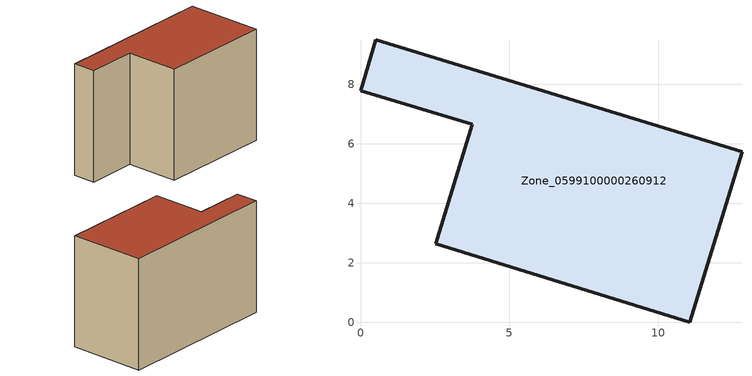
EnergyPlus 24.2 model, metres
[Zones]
Zone_0599100000260912
 floor ground (C_G): 3.75,6.65 0,7.79 0.52,9.5 12.81,5.74 11.06,0 2.52,2.64 z0
 wall outside (C_F): 12.81,5.74 0.52,9.5 0,7.79 3.75,6.65 2.52,2.64 11.06,0 12.81,5.74 z0:8.72
 roof outside (C_R): 11.06,0 12.81,5.74 0.52,9.5 0,7.79 3.75,6.65 2.52,2.64 z8.72
[BUILDING]
Pand.0599100000260912: North Axis=0; Terrain=City; Loads Convergence Tolerance Value=0.04; Temperature Convergence Tolerance Value=0.4; Solar Distribution=FullExterior; Maximum Number of Warmup Days=25; Minimum Number of Warmup Days=1
[Site:Location]
Rotterdam.The.Hague.AP_ZH_NLD Design_Conditions: Latitude=51.96; Longitude=4.45; Time Zone=1; Elevation=-4.5
[SITE:GROUNDTEMPERATURE:BUILDINGSURFACE]
18, 18, 18, 18, 18, 18, 18, 18, 18, 18, 18, 18
[MATERIAL] Thermal Absorptance=0.9; Solar Absorptance=0.7; Visible Absorptance=0.7
Name | Roughness | Thickness | Conductivity | Density | Specific Heat
G.TI.1975-1991 | MediumSmooth | 0.15 | 0.288461 | 540 | 1210
F.TI.1975-1991 | Rough | 0.3 | 0.230769 | 1920 | 840
R.TI.1975-1991 | MediumRough | 0.2 | 0.153846 | 1500 | 1000
[CONSTRUCTION]
C_G: G.TI.1975-1991
C_F: F.TI.1975-1991
C_R: R.TI.1975-1991
[ZONE]
Zone_0599100000260912: Type=1; Multiplier=1; Ceiling Height=Autocalculate; Volume=Autocalculate; Floor Area=autocalculate; Part of Total Floor Area=Yes
[ZONEINFILTRATION:DESIGNFLOWRATE]
Infil_Zone_0599100000260912: Zone or ZoneList or Space or SpaceList=Zone_0599100000260912; Schedule=AlwaysOn; Design Flow Rate Calculation Method=Flow/Area; Flow Rate per Floor Area=0.003; Constant Term Coefficient=1; Temperature Term Coefficient=0; Velocity Term Coefficient=0; Velocity Squared Term Coefficient=0
[HVACTEMPLATE:ZONE:IDEALLOADSAIRSYSTEM]
Zone_0599100000260912: Maximum Heating Supply Air Temperature=50; Minimum Cooling Supply Air Temperature=13; Maximum Heating Supply Air Humidity Ratio=0.0156; Minimum Cooling Supply Air Humidity Ratio=0.0077; Heating Limit=NoLimit; Cooling Limit=NoLimit; Dehumidification Control Type=ConstantSensibleHeatRatio; Cooling Sensible Heat Ratio=0.7; Dehumidification Setpoint=60; Humidification Control Type=None; Humidification Setpoint=30; Outdoor Air Method=None; Outdoor Air Flow Rate per Person=0.00944; Outdoor Air Flow Rate per Zone Floor Area=0; Outdoor Air Flow Rate per Zone=0; Demand Controlled Ventilation Type=None; Outdoor Air Economizer Type=NoEconomizer; Heat Recovery Type=None; Sensible Heat Recovery Effectiveness=0.7; Latent Heat Recovery Effectiveness=0.65
[ZONECONTROL:THERMOSTAT]
ThermostatControl_Zone_0599100000260912: Zone or ZoneList=Zone_0599100000260912; Control Type Schedule=DualSetpointControlType; Control 1=Thermostat_Zone_0599100000260912; Temperature Difference Between Cutout And Setpoint=0
[THERMOSTATSETPOINT:DUALSETPOINT]
Thermostat_Zone_0599100000260912: Heating Setpoint Temperature Schedule=HeatingSetpoint_Zone_0599100000260912; Cooling Setpoint Temperature Schedule=CoolingSetpoint_Zone_0599100000260912
[SCHEDULE:COMPACT]
HeatingSetpoint_Zone_0599100000260912: Through: 12/31, For: AllDays, Until: 24:00, 21
CoolingSetpoint_Zone_0599100000260912: Through: 12/31, For: AllDays, Until: 24:00, 24
DualSetpointControlType: Through: 12/31, For: AllDays, Until: 24:00, 4
AlwaysOn: Through: 12/31, For: AllDays, Until: 24:00, 1
